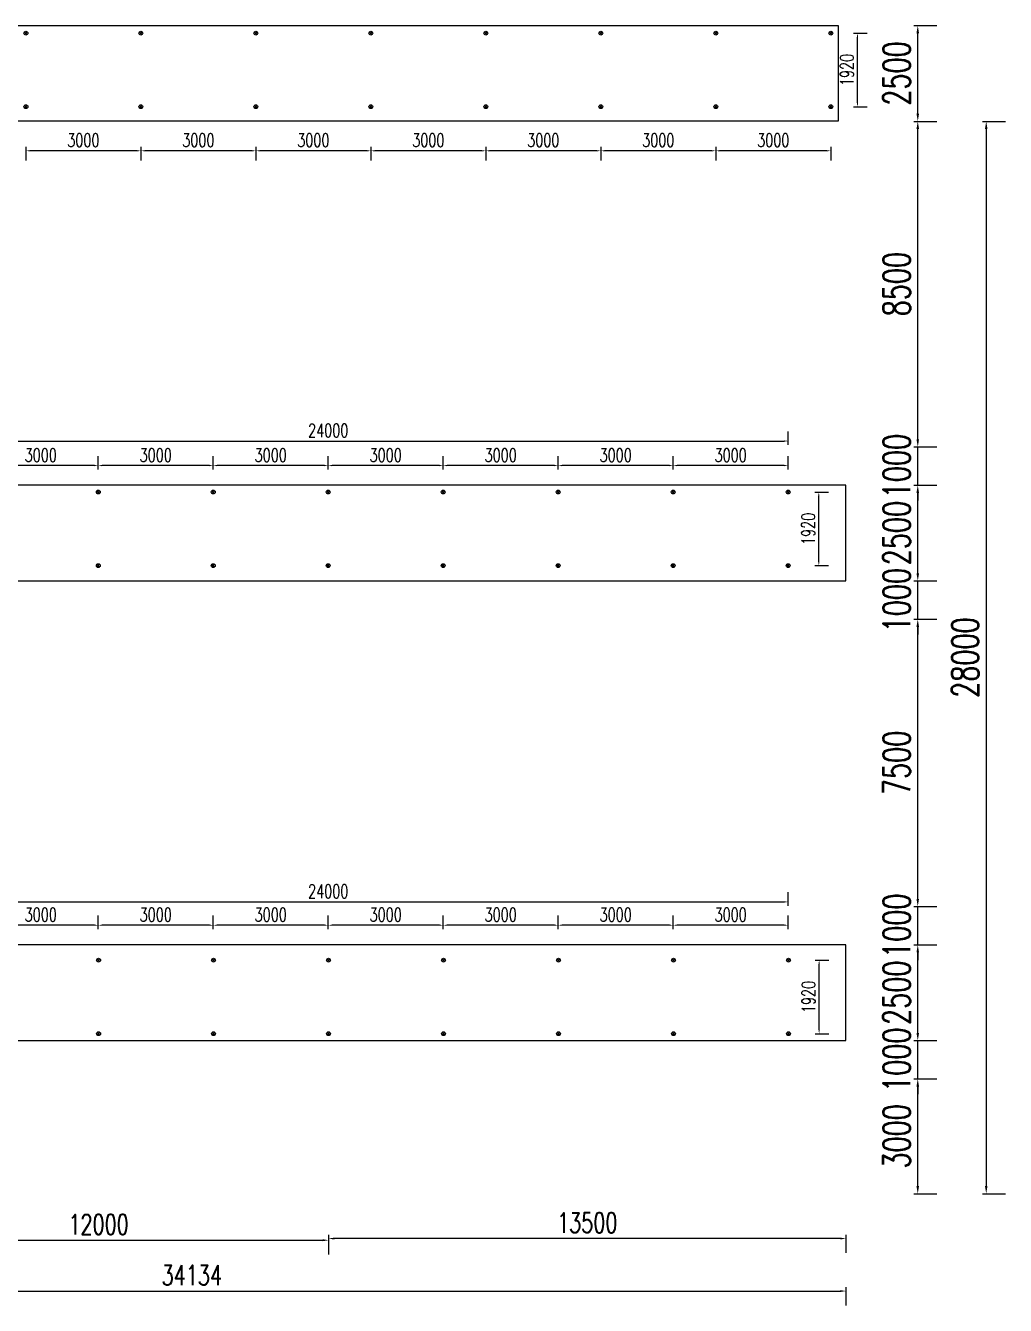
# Model space of a CAD drawing. Extents: x -18540 to 926017, y -610001 to -56924.
# Drawn here: x 609157 to 634720, y -133634 to -100220 of the extents above; entities that cross this region are included whole.
import ezdxf

# ---------------------------------------------------------------- set-up
doc = ezdxf.new("R2010")
doc.units = 0
doc.header["$LTSCALE"] = 10
doc.header["$MEASUREMENT"] = 0
doc.layers.add('L-TEXT文字标注', color=7, linetype='Continuous')
doc.layers.add('W-STEEL_FRAME钢架', color=3, linetype='Continuous')
doc.layers.add('文字标注', color=7, linetype='Continuous', lineweight=18)
doc.styles.add('STANDARD_T3', font='simplex.shx', dxfattribs={"width": 0.7, "bigfont": 'gbcbig.shx'})
doc.dimstyles.new('W&&100', dxfattribs={"dimtxt": 350, "dimasz": 100, "dimexe": 250, "dimexo": 300, "dimgap": 100, "dimtad": 1, "dimdec": 0, "dimzin": 0, "dimdsep": 46, "dimtxsty": 'STANDARD_T3', "dimcen": 0.09, "dimclrd": 1, "dimclre": 1, "dimclrt": 7, "dimazin": 2, "dimtfac": 1, "dimtdec": 0, "dimtix": 1, "dimtmove": 2, "dimatfit": 3, "dimfxl": 100, "dimtolj": 1, "dimtzin": 0, "dimarcsym": 0})
doc.dimstyles.new('W&&150', dxfattribs={"dimtxt": 525, "dimasz": 150, "dimexe": 375, "dimexo": 450, "dimgap": 150, "dimtad": 1, "dimdec": 0, "dimzin": 0, "dimdsep": 46, "dimtxsty": 'STANDARD_T3', "dimcen": 0.09, "dimclrd": 1, "dimclre": 1, "dimclrt": 7, "dimazin": 2, "dimtfac": 1, "dimtdec": 0, "dimtix": 1, "dimtmove": 2, "dimatfit": 3, "dimfxl": 100, "dimtolj": 1, "dimtzin": 0, "dimarcsym": 0})
doc.dimstyles.new('W&&200', dxfattribs={"dimtxt": 700, "dimasz": 200, "dimexe": 500, "dimexo": 600, "dimgap": 200, "dimtad": 1, "dimdec": 0, "dimzin": 0, "dimdsep": 46, "dimtxsty": 'STANDARD_T3', "dimcen": 0.09, "dimclrd": 1, "dimclre": 1, "dimclrt": 7, "dimazin": 2, "dimtfac": 1, "dimtdec": 0, "dimtix": 1, "dimtmove": 2, "dimatfit": 3, "dimfxl": 100, "dimtolj": 1, "dimtzin": 0, "dimarcsym": 0})

# ---------------------------------------------------------------- blocks, each defined once
blk = doc.blocks.new('dimaideng')
for p, q in [((564094, -312860), (564168, -312927)), ((564165, -312857), (564096, -312930))]:
    blk.add_line(p, q)
blk.add_circle((564131, -312893), 50)
blk = doc.blocks.new('*U1761')
for p in [(-564131, 313854), (-564131, 311933)]:
    blk.add_blockref('dimaideng', p)
blk = doc.blocks.new('*U1762')
at = {"color": 0, "linetype": 'ByBlock', "lineweight": -2, "transparency": 16777216}
for p in [(0, 0), (3000, 0), (6000, 0), (9000, 0), (12000, 0), (15000, 0), (18000, 0), (21000, 0), (24000, 0)]:
    blk.add_blockref('*U1761', p, dxfattribs=at)
blk = doc.blocks.new('*U1763')
for p in [(-564131, 313854), (-564131, 311933)]:
    blk.add_blockref('dimaideng', p)
blk = doc.blocks.new('*U1764')
at = {"color": 0, "linetype": 'ByBlock', "lineweight": -2, "transparency": 16777216}
for p in [(0, 0), (3000, 0), (6000, 0), (9000, 0), (12000, 0), (15000, 0), (18000, 0), (21000, 0)]:
    blk.add_blockref('*U1763', p, dxfattribs=at)
blk = doc.blocks.new('*U1767')
for p in [(-564131, 313854), (-564131, 311933)]:
    blk.add_blockref('dimaideng', p)
blk = doc.blocks.new('*U1768')
at = {"color": 0, "linetype": 'ByBlock', "lineweight": -2, "transparency": 16777216}
for p in [(0, 0), (3000, 0), (6000, 0), (9000, 0), (12000, 0), (15000, 0), (18000, 0), (21000, 0), (24000, 0)]:
    blk.add_blockref('*U1767', p, dxfattribs=at)
blk = doc.blocks.new('*D1769')
at = {"layer": 'Defpoints', "color": 0, "transparency": 16777216}
for p in [(630164, -100419), (630861, -100419), (630164, -102339)]:
    blk.add_point(p, dxfattribs=at)
at = {"layer": '文字标注', "color": 1, "lineweight": -2, "transparency": 16777216}
for p, q in [((630761, -100419), (631111, -100419)), ((630861, -102239), (630861, -100519)), ((630761, -102339), (631111, -102339))]:
    blk.add_line(p, q, dxfattribs=at)
at = {"layer": '文字标注', "color": 1, "transparency": 16777216}
for points in [[(630844, -100519), (630877, -100519), (630861, -100419)], [(630844, -102239), (630877, -102239), (630861, -102339)]]:
    blk.add_solid(points, dxfattribs=at)
at = {"layer": '文字标注', "color": 7, "transparency": 16777216, "insert": (630586, -101379), "char_height": 350, "attachment_point": 5, "rotation": 90, "style": 'STANDARD_T3'}
blk.add_mtext('\\A1;1920', dxfattribs=at)
blk = doc.blocks.new('*D1770')
at = {"layer": 'Defpoints', "color": 0, "transparency": 16777216}
for p in [(627164, -102339), (630164, -102339), (627164, -103489)]:
    blk.add_point(p, dxfattribs=at)
at = {"layer": '文字标注', "color": 1, "lineweight": -2, "transparency": 16777216}
for p, q in [((627164, -103389), (627164, -103739)), ((630064, -103489), (627264, -103489)), ((630164, -103389), (630164, -103739))]:
    blk.add_line(p, q, dxfattribs=at)
at = {"layer": '文字标注', "color": 1, "transparency": 16777216}
for points in [[(627264, -103472), (627264, -103505), (627164, -103489)], [(630064, -103472), (630064, -103505), (630164, -103489)]]:
    blk.add_solid(points, dxfattribs=at)
at = {"layer": '文字标注', "color": 7, "transparency": 16777216, "insert": (628664, -103214), "char_height": 350, "attachment_point": 5, "style": 'STANDARD_T3'}
blk.add_mtext('\\A1;3000', dxfattribs=at)
blk = doc.blocks.new('*D1771')
at = {"layer": 'Defpoints', "color": 0, "transparency": 16777216}
for p in [(624164, -102339), (627164, -102339), (624164, -103489)]:
    blk.add_point(p, dxfattribs=at)
at = {"layer": '文字标注', "color": 1, "lineweight": -2, "transparency": 16777216}
for p, q in [((624164, -103389), (624164, -103739)), ((627064, -103489), (624264, -103489)), ((627164, -103389), (627164, -103739))]:
    blk.add_line(p, q, dxfattribs=at)
at = {"layer": '文字标注', "color": 1, "transparency": 16777216}
for points in [[(624264, -103472), (624264, -103505), (624164, -103489)], [(627064, -103472), (627064, -103505), (627164, -103489)]]:
    blk.add_solid(points, dxfattribs=at)
at = {"layer": '文字标注', "color": 7, "transparency": 16777216, "insert": (625664, -103214), "char_height": 350, "attachment_point": 5, "style": 'STANDARD_T3'}
blk.add_mtext('\\A1;3000', dxfattribs=at)
blk = doc.blocks.new('*D1772')
at = {"layer": 'Defpoints', "color": 0, "transparency": 16777216}
for p in [(621164, -102339), (624164, -102339), (621164, -103489)]:
    blk.add_point(p, dxfattribs=at)
at = {"layer": '文字标注', "color": 1, "lineweight": -2, "transparency": 16777216}
for p, q in [((621164, -103389), (621164, -103739)), ((624064, -103489), (621264, -103489)), ((624164, -103389), (624164, -103739))]:
    blk.add_line(p, q, dxfattribs=at)
at = {"layer": '文字标注', "color": 1, "transparency": 16777216}
for points in [[(621264, -103472), (621264, -103505), (621164, -103489)], [(624064, -103472), (624064, -103505), (624164, -103489)]]:
    blk.add_solid(points, dxfattribs=at)
at = {"layer": '文字标注', "color": 7, "transparency": 16777216, "insert": (622664, -103214), "char_height": 350, "attachment_point": 5, "style": 'STANDARD_T3'}
blk.add_mtext('\\A1;3000', dxfattribs=at)
blk = doc.blocks.new('*D1773')
at = {"layer": 'Defpoints', "color": 0, "transparency": 16777216}
for p in [(618164, -102339), (621164, -102339), (618164, -103489)]:
    blk.add_point(p, dxfattribs=at)
at = {"layer": '文字标注', "color": 1, "lineweight": -2, "transparency": 16777216}
for p, q in [((618164, -103389), (618164, -103739)), ((621064, -103489), (618264, -103489)), ((621164, -103389), (621164, -103739))]:
    blk.add_line(p, q, dxfattribs=at)
at = {"layer": '文字标注', "color": 1, "transparency": 16777216}
for points in [[(618264, -103472), (618264, -103505), (618164, -103489)], [(621064, -103472), (621064, -103505), (621164, -103489)]]:
    blk.add_solid(points, dxfattribs=at)
at = {"layer": '文字标注', "color": 7, "transparency": 16777216, "insert": (619664, -103214), "char_height": 350, "attachment_point": 5, "style": 'STANDARD_T3'}
blk.add_mtext('\\A1;3000', dxfattribs=at)
blk = doc.blocks.new('*D1774')
at = {"layer": 'Defpoints', "color": 0, "transparency": 16777216}
for p in [(615164, -102339), (618164, -102339), (615164, -103489)]:
    blk.add_point(p, dxfattribs=at)
at = {"layer": '文字标注', "color": 1, "lineweight": -2, "transparency": 16777216}
for p, q in [((615164, -103389), (615164, -103739)), ((618064, -103489), (615264, -103489)), ((618164, -103389), (618164, -103739))]:
    blk.add_line(p, q, dxfattribs=at)
at = {"layer": '文字标注', "color": 1, "transparency": 16777216}
for points in [[(615264, -103472), (615264, -103505), (615164, -103489)], [(618064, -103472), (618064, -103505), (618164, -103489)]]:
    blk.add_solid(points, dxfattribs=at)
at = {"layer": '文字标注', "color": 7, "transparency": 16777216, "insert": (616664, -103214), "char_height": 350, "attachment_point": 5, "style": 'STANDARD_T3'}
blk.add_mtext('\\A1;3000', dxfattribs=at)
blk = doc.blocks.new('*D1775')
at = {"layer": 'Defpoints', "color": 0, "transparency": 16777216}
for p in [(612164, -102339), (615164, -102339), (612164, -103489)]:
    blk.add_point(p, dxfattribs=at)
at = {"layer": '文字标注', "color": 1, "lineweight": -2, "transparency": 16777216}
for p, q in [((612164, -103389), (612164, -103739)), ((615064, -103489), (612264, -103489)), ((615164, -103389), (615164, -103739))]:
    blk.add_line(p, q, dxfattribs=at)
at = {"layer": '文字标注', "color": 1, "transparency": 16777216}
for points in [[(612264, -103472), (612264, -103505), (612164, -103489)], [(615064, -103472), (615064, -103505), (615164, -103489)]]:
    blk.add_solid(points, dxfattribs=at)
at = {"layer": '文字标注', "color": 7, "transparency": 16777216, "insert": (613664, -103214), "char_height": 350, "attachment_point": 5, "style": 'STANDARD_T3'}
blk.add_mtext('\\A1;3000', dxfattribs=at)
blk = doc.blocks.new('*D1776')
at = {"layer": 'Defpoints', "color": 0, "transparency": 16777216}
for p in [(609164, -102339), (612164, -102339), (609164, -103489)]:
    blk.add_point(p, dxfattribs=at)
at = {"layer": '文字标注', "color": 1, "lineweight": -2, "transparency": 16777216}
for p, q in [((609164, -103389), (609164, -103739)), ((612064, -103489), (609264, -103489)), ((612164, -103389), (612164, -103739))]:
    blk.add_line(p, q, dxfattribs=at)
at = {"layer": '文字标注', "color": 1, "transparency": 16777216}
for points in [[(609264, -103472), (609264, -103505), (609164, -103489)], [(612064, -103472), (612064, -103505), (612164, -103489)]]:
    blk.add_solid(points, dxfattribs=at)
at = {"layer": '文字标注', "color": 7, "transparency": 16777216, "insert": (610664, -103214), "char_height": 350, "attachment_point": 5, "style": 'STANDARD_T3'}
blk.add_mtext('\\A1;3000', dxfattribs=at)
blk = doc.blocks.new('*D1777')
at = {"layer": 'Defpoints', "color": 0, "transparency": 16777216}
for p in [(626052, -111708), (626052, -112400), (629052, -112400)]:
    blk.add_point(p, dxfattribs=at)
at = {"layer": '文字标注', "color": 1, "lineweight": -2, "transparency": 16777216}
for p, q in [((626052, -111808), (626052, -111458)), ((629052, -111808), (629052, -111458)), ((628952, -111708), (626152, -111708))]:
    blk.add_line(p, q, dxfattribs=at)
at = {"layer": '文字标注', "color": 1, "transparency": 16777216}
for points in [[(626152, -111691), (626152, -111724), (626052, -111708)], [(628952, -111691), (628952, -111724), (629052, -111708)]]:
    blk.add_solid(points, dxfattribs=at)
at = {"layer": '文字标注', "color": 7, "transparency": 16777216, "insert": (627552, -111433), "char_height": 350, "attachment_point": 5, "style": 'STANDARD_T3'}
blk.add_mtext('\\A1;3000', dxfattribs=at)
blk = doc.blocks.new('*D1778')
at = {"layer": 'Defpoints', "color": 0, "transparency": 16777216}
for p in [(623052, -111708), (623052, -112400), (626052, -112400)]:
    blk.add_point(p, dxfattribs=at)
at = {"layer": '文字标注', "color": 1, "lineweight": -2, "transparency": 16777216}
for p, q in [((623052, -111808), (623052, -111458)), ((626052, -111808), (626052, -111458)), ((625952, -111708), (623152, -111708))]:
    blk.add_line(p, q, dxfattribs=at)
at = {"layer": '文字标注', "color": 1, "transparency": 16777216}
for points in [[(623152, -111691), (623152, -111724), (623052, -111708)], [(625952, -111691), (625952, -111724), (626052, -111708)]]:
    blk.add_solid(points, dxfattribs=at)
at = {"layer": '文字标注', "color": 7, "transparency": 16777216, "insert": (624552, -111433), "char_height": 350, "attachment_point": 5, "style": 'STANDARD_T3'}
blk.add_mtext('\\A1;3000', dxfattribs=at)
blk = doc.blocks.new('*D1779')
at = {"layer": 'Defpoints', "color": 0, "transparency": 16777216}
for p in [(620052, -111708), (620052, -112400), (623052, -112400)]:
    blk.add_point(p, dxfattribs=at)
at = {"layer": '文字标注', "color": 1, "lineweight": -2, "transparency": 16777216}
for p, q in [((620052, -111808), (620052, -111458)), ((623052, -111808), (623052, -111458)), ((622952, -111708), (620152, -111708))]:
    blk.add_line(p, q, dxfattribs=at)
at = {"layer": '文字标注', "color": 1, "transparency": 16777216}
for points in [[(620152, -111691), (620152, -111724), (620052, -111708)], [(622952, -111691), (622952, -111724), (623052, -111708)]]:
    blk.add_solid(points, dxfattribs=at)
at = {"layer": '文字标注', "color": 7, "transparency": 16777216, "insert": (621552, -111433), "char_height": 350, "attachment_point": 5, "style": 'STANDARD_T3'}
blk.add_mtext('\\A1;3000', dxfattribs=at)
blk = doc.blocks.new('*D1780')
at = {"layer": 'Defpoints', "color": 0, "transparency": 16777216}
for p in [(617052, -111708), (617052, -112400), (620052, -112400)]:
    blk.add_point(p, dxfattribs=at)
at = {"layer": '文字标注', "color": 1, "lineweight": -2, "transparency": 16777216}
for p, q in [((617052, -111808), (617052, -111458)), ((620052, -111808), (620052, -111458)), ((619952, -111708), (617152, -111708))]:
    blk.add_line(p, q, dxfattribs=at)
at = {"layer": '文字标注', "color": 1, "transparency": 16777216}
for points in [[(617152, -111691), (617152, -111724), (617052, -111708)], [(619952, -111691), (619952, -111724), (620052, -111708)]]:
    blk.add_solid(points, dxfattribs=at)
at = {"layer": '文字标注', "color": 7, "transparency": 16777216, "insert": (618552, -111433), "char_height": 350, "attachment_point": 5, "style": 'STANDARD_T3'}
blk.add_mtext('\\A1;3000', dxfattribs=at)
blk = doc.blocks.new('*D1781')
at = {"layer": 'Defpoints', "color": 0, "transparency": 16777216}
for p in [(614052, -111708), (614052, -112400), (617052, -112400)]:
    blk.add_point(p, dxfattribs=at)
at = {"layer": '文字标注', "color": 1, "lineweight": -2, "transparency": 16777216}
for p, q in [((614052, -111808), (614052, -111458)), ((617052, -111808), (617052, -111458)), ((616952, -111708), (614152, -111708))]:
    blk.add_line(p, q, dxfattribs=at)
at = {"layer": '文字标注', "color": 1, "transparency": 16777216}
for points in [[(614152, -111691), (614152, -111724), (614052, -111708)], [(616952, -111691), (616952, -111724), (617052, -111708)]]:
    blk.add_solid(points, dxfattribs=at)
at = {"layer": '文字标注', "color": 7, "transparency": 16777216, "insert": (615552, -111433), "char_height": 350, "attachment_point": 5, "style": 'STANDARD_T3'}
blk.add_mtext('\\A1;3000', dxfattribs=at)
blk = doc.blocks.new('*D1782')
at = {"layer": 'Defpoints', "color": 0, "transparency": 16777216}
for p in [(611052, -111708), (611052, -112400), (614052, -112400)]:
    blk.add_point(p, dxfattribs=at)
at = {"layer": '文字标注', "color": 1, "lineweight": -2, "transparency": 16777216}
for p, q in [((611052, -111808), (611052, -111458)), ((614052, -111808), (614052, -111458)), ((613952, -111708), (611152, -111708))]:
    blk.add_line(p, q, dxfattribs=at)
at = {"layer": '文字标注', "color": 1, "transparency": 16777216}
for points in [[(611152, -111691), (611152, -111724), (611052, -111708)], [(613952, -111691), (613952, -111724), (614052, -111708)]]:
    blk.add_solid(points, dxfattribs=at)
at = {"layer": '文字标注', "color": 7, "transparency": 16777216, "insert": (612552, -111433), "char_height": 350, "attachment_point": 5, "style": 'STANDARD_T3'}
blk.add_mtext('\\A1;3000', dxfattribs=at)
blk = doc.blocks.new('*D1783')
at = {"layer": 'Defpoints', "color": 0, "transparency": 16777216}
for p in [(608052, -111708), (608052, -112400), (611052, -112400)]:
    blk.add_point(p, dxfattribs=at)
at = {"layer": '文字标注', "color": 1, "lineweight": -2, "transparency": 16777216}
for p, q in [((608052, -111808), (608052, -111458)), ((611052, -111808), (611052, -111458)), ((610952, -111708), (608152, -111708))]:
    blk.add_line(p, q, dxfattribs=at)
at = {"layer": '文字标注', "color": 1, "transparency": 16777216}
for points in [[(608152, -111691), (608152, -111724), (608052, -111708)], [(610952, -111691), (610952, -111724), (611052, -111708)]]:
    blk.add_solid(points, dxfattribs=at)
at = {"layer": '文字标注', "color": 7, "transparency": 16777216, "insert": (609552, -111433), "char_height": 350, "attachment_point": 5, "style": 'STANDARD_T3'}
blk.add_mtext('\\A1;3000', dxfattribs=at)
blk = doc.blocks.new('*D1785')
at = {"layer": 'Defpoints', "color": 0, "transparency": 16777216}
for p in [(629052, -111066), (605052, -112400), (629052, -112400)]:
    blk.add_point(p, dxfattribs=at)
at = {"layer": '文字标注', "color": 1, "lineweight": -2, "transparency": 16777216}
for p, q in [((605052, -111166), (605052, -110816)), ((629052, -111166), (629052, -110816)), ((605152, -111066), (628952, -111066))]:
    blk.add_line(p, q, dxfattribs=at)
at = {"layer": '文字标注', "color": 1, "transparency": 16777216}
for points in [[(605152, -111050), (605152, -111083), (605052, -111066)], [(628952, -111050), (628952, -111083), (629052, -111066)]]:
    blk.add_solid(points, dxfattribs=at)
at = {"layer": '文字标注', "color": 7, "transparency": 16777216, "insert": (617052, -110791), "char_height": 350, "attachment_point": 5, "style": 'STANDARD_T3'}
blk.add_mtext('\\A1;24000', dxfattribs=at)
blk = doc.blocks.new('*D1786')
at = {"layer": 'Defpoints', "color": 0, "transparency": 16777216}
for p in [(629052, -112400), (629852, -112400), (629052, -114320)]:
    blk.add_point(p, dxfattribs=at)
at = {"layer": '文字标注', "color": 1, "lineweight": -2, "transparency": 16777216}
for p, q in [((629752, -112400), (630102, -112400)), ((629852, -114220), (629852, -112500)), ((629752, -114320), (630102, -114320))]:
    blk.add_line(p, q, dxfattribs=at)
at = {"layer": '文字标注', "color": 1, "transparency": 16777216}
for points in [[(629835, -112500), (629869, -112500), (629852, -112400)], [(629835, -114220), (629869, -114220), (629852, -114320)]]:
    blk.add_solid(points, dxfattribs=at)
at = {"layer": '文字标注', "color": 7, "transparency": 16777216, "insert": (629577, -113360), "char_height": 350, "attachment_point": 5, "rotation": 90, "style": 'STANDARD_T3'}
blk.add_mtext('\\A1;1920', dxfattribs=at)
blk = doc.blocks.new('*D1787')
at = {"layer": 'Defpoints', "color": 0, "transparency": 16777216}
for p in [(626052, -123708), (626052, -124400), (629052, -124400)]:
    blk.add_point(p, dxfattribs=at)
at = {"layer": '文字标注', "color": 1, "lineweight": -2, "transparency": 16777216}
for p, q in [((626052, -123808), (626052, -123458)), ((629052, -123808), (629052, -123458)), ((628952, -123708), (626152, -123708))]:
    blk.add_line(p, q, dxfattribs=at)
at = {"layer": '文字标注', "color": 1, "transparency": 16777216}
for points in [[(626152, -123691), (626152, -123724), (626052, -123708)], [(628952, -123691), (628952, -123724), (629052, -123708)]]:
    blk.add_solid(points, dxfattribs=at)
at = {"layer": '文字标注', "color": 7, "transparency": 16777216, "insert": (627552, -123433), "char_height": 350, "attachment_point": 5, "style": 'STANDARD_T3'}
blk.add_mtext('\\A1;3000', dxfattribs=at)
blk = doc.blocks.new('*D1788')
at = {"layer": 'Defpoints', "color": 0, "transparency": 16777216}
for p in [(623052, -123708), (623052, -124400), (626052, -124400)]:
    blk.add_point(p, dxfattribs=at)
at = {"layer": '文字标注', "color": 1, "lineweight": -2, "transparency": 16777216}
for p, q in [((623052, -123808), (623052, -123458)), ((626052, -123808), (626052, -123458)), ((625952, -123708), (623152, -123708))]:
    blk.add_line(p, q, dxfattribs=at)
at = {"layer": '文字标注', "color": 1, "transparency": 16777216}
for points in [[(623152, -123691), (623152, -123724), (623052, -123708)], [(625952, -123691), (625952, -123724), (626052, -123708)]]:
    blk.add_solid(points, dxfattribs=at)
at = {"layer": '文字标注', "color": 7, "transparency": 16777216, "insert": (624552, -123433), "char_height": 350, "attachment_point": 5, "style": 'STANDARD_T3'}
blk.add_mtext('\\A1;3000', dxfattribs=at)
blk = doc.blocks.new('*D1789')
at = {"layer": 'Defpoints', "color": 0, "transparency": 16777216}
for p in [(620052, -123708), (620052, -124400), (623052, -124400)]:
    blk.add_point(p, dxfattribs=at)
at = {"layer": '文字标注', "color": 1, "lineweight": -2, "transparency": 16777216}
for p, q in [((620052, -123808), (620052, -123458)), ((623052, -123808), (623052, -123458)), ((622952, -123708), (620152, -123708))]:
    blk.add_line(p, q, dxfattribs=at)
at = {"layer": '文字标注', "color": 1, "transparency": 16777216}
for points in [[(620152, -123691), (620152, -123724), (620052, -123708)], [(622952, -123691), (622952, -123724), (623052, -123708)]]:
    blk.add_solid(points, dxfattribs=at)
at = {"layer": '文字标注', "color": 7, "transparency": 16777216, "insert": (621552, -123433), "char_height": 350, "attachment_point": 5, "style": 'STANDARD_T3'}
blk.add_mtext('\\A1;3000', dxfattribs=at)
blk = doc.blocks.new('*D1790')
at = {"layer": 'Defpoints', "color": 0, "transparency": 16777216}
for p in [(617052, -123708), (617052, -124400), (620052, -124400)]:
    blk.add_point(p, dxfattribs=at)
at = {"layer": '文字标注', "color": 1, "lineweight": -2, "transparency": 16777216}
for p, q in [((617052, -123808), (617052, -123458)), ((620052, -123808), (620052, -123458)), ((619952, -123708), (617152, -123708))]:
    blk.add_line(p, q, dxfattribs=at)
at = {"layer": '文字标注', "color": 1, "transparency": 16777216}
for points in [[(617152, -123691), (617152, -123724), (617052, -123708)], [(619952, -123691), (619952, -123724), (620052, -123708)]]:
    blk.add_solid(points, dxfattribs=at)
at = {"layer": '文字标注', "color": 7, "transparency": 16777216, "insert": (618552, -123433), "char_height": 350, "attachment_point": 5, "style": 'STANDARD_T3'}
blk.add_mtext('\\A1;3000', dxfattribs=at)
blk = doc.blocks.new('*D1791')
at = {"layer": 'Defpoints', "color": 0, "transparency": 16777216}
for p in [(614052, -123708), (614052, -124400), (617052, -124400)]:
    blk.add_point(p, dxfattribs=at)
at = {"layer": '文字标注', "color": 1, "lineweight": -2, "transparency": 16777216}
for p, q in [((614052, -123808), (614052, -123458)), ((617052, -123808), (617052, -123458)), ((616952, -123708), (614152, -123708))]:
    blk.add_line(p, q, dxfattribs=at)
at = {"layer": '文字标注', "color": 1, "transparency": 16777216}
for points in [[(614152, -123691), (614152, -123724), (614052, -123708)], [(616952, -123691), (616952, -123724), (617052, -123708)]]:
    blk.add_solid(points, dxfattribs=at)
at = {"layer": '文字标注', "color": 7, "transparency": 16777216, "insert": (615552, -123433), "char_height": 350, "attachment_point": 5, "style": 'STANDARD_T3'}
blk.add_mtext('\\A1;3000', dxfattribs=at)
blk = doc.blocks.new('*D1792')
at = {"layer": 'Defpoints', "color": 0, "transparency": 16777216}
for p in [(611052, -123708), (611052, -124400), (614052, -124400)]:
    blk.add_point(p, dxfattribs=at)
at = {"layer": '文字标注', "color": 1, "lineweight": -2, "transparency": 16777216}
for p, q in [((611052, -123808), (611052, -123458)), ((614052, -123808), (614052, -123458)), ((613952, -123708), (611152, -123708))]:
    blk.add_line(p, q, dxfattribs=at)
at = {"layer": '文字标注', "color": 1, "transparency": 16777216}
for points in [[(611152, -123691), (611152, -123724), (611052, -123708)], [(613952, -123691), (613952, -123724), (614052, -123708)]]:
    blk.add_solid(points, dxfattribs=at)
at = {"layer": '文字标注', "color": 7, "transparency": 16777216, "insert": (612552, -123433), "char_height": 350, "attachment_point": 5, "style": 'STANDARD_T3'}
blk.add_mtext('\\A1;3000', dxfattribs=at)
blk = doc.blocks.new('*D1793')
at = {"layer": 'Defpoints', "color": 0, "transparency": 16777216}
for p in [(608052, -123708), (608052, -124400), (611052, -124400)]:
    blk.add_point(p, dxfattribs=at)
at = {"layer": '文字标注', "color": 1, "lineweight": -2, "transparency": 16777216}
for p, q in [((608052, -123808), (608052, -123458)), ((611052, -123808), (611052, -123458)), ((610952, -123708), (608152, -123708))]:
    blk.add_line(p, q, dxfattribs=at)
at = {"layer": '文字标注', "color": 1, "transparency": 16777216}
for points in [[(608152, -123691), (608152, -123724), (608052, -123708)], [(610952, -123691), (610952, -123724), (611052, -123708)]]:
    blk.add_solid(points, dxfattribs=at)
at = {"layer": '文字标注', "color": 7, "transparency": 16777216, "insert": (609552, -123433), "char_height": 350, "attachment_point": 5, "style": 'STANDARD_T3'}
blk.add_mtext('\\A1;3000', dxfattribs=at)
blk = doc.blocks.new('*D1795')
at = {"layer": 'Defpoints', "color": 0, "transparency": 16777216}
for p in [(629052, -123099), (605052, -124400), (629052, -124400)]:
    blk.add_point(p, dxfattribs=at)
at = {"layer": '文字标注', "color": 1, "lineweight": -2, "transparency": 16777216}
for p, q in [((605052, -123199), (605052, -122849)), ((629052, -123199), (629052, -122849)), ((605152, -123099), (628952, -123099))]:
    blk.add_line(p, q, dxfattribs=at)
at = {"layer": '文字标注', "color": 1, "transparency": 16777216}
for points in [[(605152, -123082), (605152, -123116), (605052, -123099)], [(628952, -123082), (628952, -123116), (629052, -123099)]]:
    blk.add_solid(points, dxfattribs=at)
at = {"layer": '文字标注', "color": 7, "transparency": 16777216, "insert": (617052, -122824), "char_height": 350, "attachment_point": 5, "style": 'STANDARD_T3'}
blk.add_mtext('\\A1;24000', dxfattribs=at)
blk = doc.blocks.new('*D1796')
at = {"layer": 'Defpoints', "color": 0, "transparency": 16777216}
for p in [(629060, -124621), (629860, -124621), (629060, -126541)]:
    blk.add_point(p, dxfattribs=at)
at = {"layer": '文字标注', "color": 1, "lineweight": -2, "transparency": 16777216}
for p, q in [((629760, -124621), (630110, -124621)), ((629860, -126441), (629860, -124721)), ((629760, -126541), (630110, -126541))]:
    blk.add_line(p, q, dxfattribs=at)
at = {"layer": '文字标注', "color": 1, "transparency": 16777216}
for points in [[(629844, -124721), (629877, -124721), (629860, -124621)], [(629844, -126441), (629877, -126441), (629860, -126541)]]:
    blk.add_solid(points, dxfattribs=at)
at = {"layer": '文字标注', "color": 7, "transparency": 16777216, "insert": (629585, -125581), "char_height": 350, "attachment_point": 5, "rotation": 90, "style": 'STANDARD_T3'}
blk.add_mtext('\\A1;1920', dxfattribs=at)
blk = doc.blocks.new('*D1915')
at = {"layer": 'Defpoints', "color": 0, "transparency": 16777216}
for p in [(630359, -100220), (632434, -100220), (630359, -102720)]:
    blk.add_point(p, dxfattribs=at)
at = {"layer": 'L-TEXT文字标注', "color": 1, "lineweight": -2, "transparency": 16777216}
for p, q in [((632334, -100220), (632934, -100220)), ((632434, -102520), (632434, -100420)), ((632334, -102720), (632934, -102720))]:
    blk.add_line(p, q, dxfattribs=at)
at = {"layer": 'L-TEXT文字标注', "color": 1, "transparency": 16777216}
for points in [[(632400, -100420), (632467, -100420), (632434, -100220)], [(632400, -102520), (632467, -102520), (632434, -102720)]]:
    blk.add_solid(points, dxfattribs=at)
at = {"layer": 'L-TEXT文字标注', "color": 7, "transparency": 16777216, "insert": (631884, -101470), "char_height": 700, "attachment_point": 5, "rotation": 90, "style": 'STANDARD_T3'}
blk.add_mtext('\\A1;2500', dxfattribs=at)
blk = doc.blocks.new('*D1916')
at = {"layer": 'Defpoints', "color": 0, "transparency": 16777216}
for p in [(603563, -127720), (632434, -127720), (603563, -130720)]:
    blk.add_point(p, dxfattribs=at)
at = {"layer": 'L-TEXT文字标注', "color": 1, "lineweight": -2, "transparency": 16777216}
for p, q in [((632334, -127720), (632934, -127720)), ((632434, -130520), (632434, -127920)), ((632334, -130720), (632934, -130720))]:
    blk.add_line(p, q, dxfattribs=at)
at = {"layer": 'L-TEXT文字标注', "color": 1, "transparency": 16777216}
for points in [[(632400, -127920), (632467, -127920), (632434, -127720)], [(632400, -130520), (632467, -130520), (632434, -130720)]]:
    blk.add_solid(points, dxfattribs=at)
at = {"layer": 'L-TEXT文字标注', "color": 7, "transparency": 16777216, "insert": (631884, -129220), "char_height": 700, "attachment_point": 5, "rotation": 90, "style": 'STANDARD_T3'}
blk.add_mtext('\\A1;3000', dxfattribs=at)
blk = doc.blocks.new('*D1917')
at = {"layer": 'Defpoints', "color": 0, "transparency": 16777216}
for p in [(630560, -126720), (632434, -126720), (603563, -127720)]:
    blk.add_point(p, dxfattribs=at)
at = {"layer": 'L-TEXT文字标注', "color": 1, "lineweight": -2, "transparency": 16777216}
for p, q in [((632434, -126520), (632434, -126320)), ((632334, -126720), (632934, -126720)), ((632434, -127720), (632434, -126720)), ((632334, -127720), (632934, -127720)), ((632434, -127920), (632434, -128120))]:
    blk.add_line(p, q, dxfattribs=at)
at = {"layer": 'L-TEXT文字标注', "color": 1, "transparency": 16777216}
for points in [[(632400, -126520), (632467, -126520), (632434, -126720)], [(632400, -127920), (632467, -127920), (632434, -127720)]]:
    blk.add_solid(points, dxfattribs=at)
at = {"layer": 'L-TEXT文字标注', "color": 7, "transparency": 16777216, "insert": (631884, -127220), "char_height": 700, "attachment_point": 5, "rotation": 90, "style": 'STANDARD_T3'}
blk.add_mtext('\\A1;1000', dxfattribs=at)
blk = doc.blocks.new('*D1918')
at = {"layer": 'Defpoints', "color": 0, "transparency": 16777216}
for p in [(630560, -124220), (632434, -124220), (630560, -126720)]:
    blk.add_point(p, dxfattribs=at)
at = {"layer": 'L-TEXT文字标注', "color": 1, "lineweight": -2, "transparency": 16777216}
for p, q in [((632334, -124220), (632934, -124220)), ((632434, -126520), (632434, -124420)), ((632334, -126720), (632934, -126720))]:
    blk.add_line(p, q, dxfattribs=at)
at = {"layer": 'L-TEXT文字标注', "color": 1, "transparency": 16777216}
for points in [[(632400, -124420), (632467, -124420), (632434, -124220)], [(632400, -126520), (632467, -126520), (632434, -126720)]]:
    blk.add_solid(points, dxfattribs=at)
at = {"layer": 'L-TEXT文字标注', "color": 7, "transparency": 16777216, "insert": (631884, -125470), "char_height": 700, "attachment_point": 5, "rotation": 90, "style": 'STANDARD_T3'}
blk.add_mtext('\\A1;2500', dxfattribs=at)
blk = doc.blocks.new('*D1919')
at = {"layer": 'Defpoints', "color": 0, "transparency": 16777216}
for p in [(603563, -123220), (632434, -123220), (630560, -124220)]:
    blk.add_point(p, dxfattribs=at)
at = {"layer": 'L-TEXT文字标注', "color": 1, "lineweight": -2, "transparency": 16777216}
for p, q in [((632434, -123020), (632434, -122820)), ((632334, -123220), (632934, -123220)), ((632434, -124220), (632434, -123220)), ((632334, -124220), (632934, -124220)), ((632434, -124420), (632434, -124620))]:
    blk.add_line(p, q, dxfattribs=at)
at = {"layer": 'L-TEXT文字标注', "color": 1, "transparency": 16777216}
for points in [[(632400, -123020), (632467, -123020), (632434, -123220)], [(632400, -124420), (632467, -124420), (632434, -124220)]]:
    blk.add_solid(points, dxfattribs=at)
at = {"layer": 'L-TEXT文字标注', "color": 7, "transparency": 16777216, "insert": (631884, -123720), "char_height": 700, "attachment_point": 5, "rotation": 90, "style": 'STANDARD_T3'}
blk.add_mtext('\\A1;1000', dxfattribs=at)
blk = doc.blocks.new('*D1920')
at = {"layer": 'Defpoints', "color": 0, "transparency": 16777216}
for p in [(603563, -115720), (632434, -115720), (603563, -123220)]:
    blk.add_point(p, dxfattribs=at)
at = {"layer": 'L-TEXT文字标注', "color": 1, "lineweight": -2, "transparency": 16777216}
for p, q in [((632334, -115720), (632934, -115720)), ((632434, -123020), (632434, -115920)), ((632334, -123220), (632934, -123220))]:
    blk.add_line(p, q, dxfattribs=at)
at = {"layer": 'L-TEXT文字标注', "color": 1, "transparency": 16777216}
for points in [[(632400, -115920), (632467, -115920), (632434, -115720)], [(632400, -123020), (632467, -123020), (632434, -123220)]]:
    blk.add_solid(points, dxfattribs=at)
at = {"layer": 'L-TEXT文字标注', "color": 7, "transparency": 16777216, "insert": (631884, -119470), "char_height": 700, "attachment_point": 5, "rotation": 90, "style": 'STANDARD_T3'}
blk.add_mtext('\\A1;7500', dxfattribs=at)
blk = doc.blocks.new('*D1921')
at = {"layer": 'Defpoints', "color": 0, "transparency": 16777216}
for p in [(605062, -114720), (632434, -114720), (603563, -115720)]:
    blk.add_point(p, dxfattribs=at)
at = {"layer": 'L-TEXT文字标注', "color": 1, "lineweight": -2, "transparency": 16777216}
for p, q in [((632434, -114520), (632434, -114320)), ((632334, -114720), (632934, -114720)), ((632434, -115720), (632434, -114720)), ((632334, -115720), (632934, -115720)), ((632434, -115920), (632434, -116120))]:
    blk.add_line(p, q, dxfattribs=at)
at = {"layer": 'L-TEXT文字标注', "color": 1, "transparency": 16777216}
for points in [[(632400, -114520), (632467, -114520), (632434, -114720)], [(632400, -115920), (632467, -115920), (632434, -115720)]]:
    blk.add_solid(points, dxfattribs=at)
at = {"layer": 'L-TEXT文字标注', "color": 7, "transparency": 16777216, "insert": (631884, -115220), "char_height": 700, "attachment_point": 5, "rotation": 90, "style": 'STANDARD_T3'}
blk.add_mtext('\\A1;1000', dxfattribs=at)
blk = doc.blocks.new('*D1922')
at = {"layer": 'Defpoints', "color": 0, "transparency": 16777216}
for p in [(630560, -112220), (632434, -112220), (605062, -114720)]:
    blk.add_point(p, dxfattribs=at)
at = {"layer": 'L-TEXT文字标注', "color": 1, "lineweight": -2, "transparency": 16777216}
for p, q in [((632334, -112220), (632934, -112220)), ((632434, -114520), (632434, -112420)), ((632334, -114720), (632934, -114720))]:
    blk.add_line(p, q, dxfattribs=at)
at = {"layer": 'L-TEXT文字标注', "color": 1, "transparency": 16777216}
for points in [[(632400, -112420), (632467, -112420), (632434, -112220)], [(632400, -114520), (632467, -114520), (632434, -114720)]]:
    blk.add_solid(points, dxfattribs=at)
at = {"layer": 'L-TEXT文字标注', "color": 7, "transparency": 16777216, "insert": (631884, -113470), "char_height": 700, "attachment_point": 5, "rotation": 90, "style": 'STANDARD_T3'}
blk.add_mtext('\\A1;2500', dxfattribs=at)
blk = doc.blocks.new('*D1923')
at = {"layer": 'Defpoints', "color": 0, "transparency": 16777216}
for p in [(603563, -111220), (632434, -111220), (630560, -112220)]:
    blk.add_point(p, dxfattribs=at)
at = {"layer": 'L-TEXT文字标注', "color": 1, "lineweight": -2, "transparency": 16777216}
for p, q in [((632434, -111020), (632434, -110820)), ((632334, -111220), (632934, -111220)), ((632434, -112220), (632434, -111220)), ((632334, -112220), (632934, -112220)), ((632434, -112420), (632434, -112620))]:
    blk.add_line(p, q, dxfattribs=at)
at = {"layer": 'L-TEXT文字标注', "color": 1, "transparency": 16777216}
for points in [[(632400, -111020), (632467, -111020), (632434, -111220)], [(632400, -112420), (632467, -112420), (632434, -112220)]]:
    blk.add_solid(points, dxfattribs=at)
at = {"layer": 'L-TEXT文字标注', "color": 7, "transparency": 16777216, "insert": (631884, -111720), "char_height": 700, "attachment_point": 5, "rotation": 90, "style": 'STANDARD_T3'}
blk.add_mtext('\\A1;1000', dxfattribs=at)
blk = doc.blocks.new('*D1914')
at = {"layer": 'Defpoints', "color": 0, "transparency": 16777216}
for p in [(603563, -102720), (632434, -102720), (603563, -111220)]:
    blk.add_point(p, dxfattribs=at)
at = {"layer": 'L-TEXT文字标注', "color": 1, "lineweight": -2, "transparency": 16777216}
for p, q in [((632334, -102720), (632934, -102720)), ((632434, -111020), (632434, -102920)), ((632334, -111220), (632934, -111220))]:
    blk.add_line(p, q, dxfattribs=at)
at = {"layer": 'L-TEXT文字标注', "color": 1, "transparency": 16777216}
for points in [[(632400, -102920), (632467, -102920), (632434, -102720)], [(632400, -111020), (632467, -111020), (632434, -111220)]]:
    blk.add_solid(points, dxfattribs=at)
at = {"layer": 'L-TEXT文字标注', "color": 7, "transparency": 16777216, "insert": (631884, -106970), "char_height": 700, "attachment_point": 5, "rotation": 90, "style": 'STANDARD_T3'}
blk.add_mtext('\\A1;8500', dxfattribs=at)
blk = doc.blocks.new('*D1906')
at = {"layer": 'Defpoints', "color": 0, "transparency": 16777216}
for p in [(632934, -102720), (632934, -130720), (634220, -130720)]:
    blk.add_point(p, dxfattribs=at)
at = {"layer": 'L-TEXT文字标注', "color": 1, "lineweight": -2, "transparency": 16777216}
for p, q in [((634120, -102720), (634720, -102720)), ((634220, -102920), (634220, -130520)), ((634120, -130720), (634720, -130720))]:
    blk.add_line(p, q, dxfattribs=at)
at = {"layer": 'L-TEXT文字标注', "color": 1, "transparency": 16777216}
for points in [[(634187, -102920), (634253, -102920), (634220, -102720)], [(634187, -130520), (634253, -130520), (634220, -130720)]]:
    blk.add_solid(points, dxfattribs=at)
at = {"layer": 'L-TEXT文字标注', "color": 7, "transparency": 16777216, "insert": (633670, -116720), "char_height": 700, "attachment_point": 5, "rotation": 90, "style": 'STANDARD_T3'}
blk.add_mtext('\\A1;28000', dxfattribs=at)
blk = doc.blocks.new('*D1907')
at = {"layer": 'Defpoints', "color": 0, "transparency": 16777216}
for p in [(617060, -126720), (630560, -126720), (617060, -131889)]:
    blk.add_point(p, dxfattribs=at)
at = {"layer": 'L-TEXT文字标注', "color": 1, "lineweight": -2, "transparency": 16777216}
for p, q in [((617060, -131789), (617060, -132264)), ((630410, -131889), (617210, -131889)), ((630560, -131789), (630560, -132264))]:
    blk.add_line(p, q, dxfattribs=at)
at = {"layer": 'L-TEXT文字标注', "color": 1, "transparency": 16777216}
for points in [[(617210, -131864), (617210, -131914), (617060, -131889)], [(630410, -131864), (630410, -131914), (630560, -131889)]]:
    blk.add_solid(points, dxfattribs=at)
at = {"layer": 'L-TEXT文字标注', "color": 7, "transparency": 16777216, "insert": (623810, -131476), "char_height": 525, "attachment_point": 5, "style": 'STANDARD_T3'}
blk.add_mtext('\\A1;13500', dxfattribs=at)
blk = doc.blocks.new('*D1912')
at = {"layer": 'Defpoints', "color": 0, "transparency": 16777216}
for p in [(605060, -131950), (617060, -131889), (617060, -131932)]:
    blk.add_point(p, dxfattribs=at)
at = {"layer": 'L-TEXT文字标注', "color": 1, "lineweight": -2, "transparency": 16777216}
for p, q in [((605060, -131932), (605060, -131557)), ((605210, -131932), (616910, -131932)), ((617060, -131932), (617060, -132307))]:
    blk.add_line(p, q, dxfattribs=at)
at = {"layer": 'L-TEXT文字标注', "color": 1, "transparency": 16777216}
for points in [[(605210, -131907), (605210, -131957), (605060, -131932)], [(616910, -131907), (616910, -131957), (617060, -131932)]]:
    blk.add_solid(points, dxfattribs=at)
at = {"layer": 'L-TEXT文字标注', "color": 7, "transparency": 16777216, "insert": (611060, -131519), "char_height": 525, "attachment_point": 5, "style": 'STANDARD_T3'}
blk.add_mtext('\\A1;12000', dxfattribs=at)
blk = doc.blocks.new('*D1913')
at = {"layer": 'Defpoints', "color": 0, "transparency": 16777216}
for p in [(630560, -132264), (596426, -133259), (630560, -133259)]:
    blk.add_point(p, dxfattribs=at)
at = {"layer": 'L-TEXT文字标注', "color": 1, "lineweight": -2, "transparency": 16777216}
for p, q in [((596426, -133259), (596426, -132884)), ((596576, -133259), (630410, -133259)), ((630560, -133159), (630560, -133634))]:
    blk.add_line(p, q, dxfattribs=at)
at = {"layer": 'L-TEXT文字标注', "color": 1, "transparency": 16777216}
for points in [[(596576, -133234), (596576, -133284), (596426, -133259)], [(630410, -133234), (630410, -133284), (630560, -133259)]]:
    blk.add_solid(points, dxfattribs=at)
at = {"layer": 'L-TEXT文字标注', "color": 7, "transparency": 16777216, "insert": (613493, -132846), "char_height": 525, "attachment_point": 5, "style": 'STANDARD_T3'}
blk.add_mtext('\\A1;34134', dxfattribs=at)

msp = doc.modelspace()

# ---------------------------------------------------------------- linework, layer by layer
at = {"color": 3}
msp.add_lwpolyline([(608360.9, -102719.8), (608360.9, -100220.3), (630359.2, -100220.3), (630359.2, -102719.8)], close=True, dxfattribs=at)
at = {"layer": 'W-STEEL_FRAME钢架'}
msp.add_lwpolyline([(596428.5, -130719.5), (603562.5, -130719.5), (603562.5, -127719.5), (605062.4, -126719.5), (630560.3, -126719.5), (630560.3, -124219.5), (605062.4, -124219.5), (603562.5, -123219.5), (603562.5, -115719.5), (605062.4, -114719.5), (630560.5, -114719.5), (630560.5, -112219.5), (605062.4, -112219.5), (603562.5, -111219.5), (603562.5, -102719.8), (589042.5, -102719.7, -0.1190009), (586792.2, -106820.2, -0.1459322)], format="xyb", close=True, dxfattribs=at)

# ---------------------------------------------------------------- block references
for name, p in [('*U1764', (609164.2, -101378.9)), ('*U1768', (605051.9, -113359.7)), ('*U1762', (605060.3, -125580.8))]:
    msp.add_blockref(name, p)

# ---------------------------------------------------------------- dimensions: what is measured, and where the dimension line sits
at = {"layer": 'L-TEXT文字标注', "color": 3}
for base, p1, p2, picture, middle in [((632433.5903, -100220.2745), (630359.2428, -102719.7774), (630359.2428, -100220.2745), '*D1915', (631883.5903, -101470.026)), ((632433.6, -102719.8), (603562.5, -111219.5), (603562.5, -102719.8), '*D1914', (631883.6, -106969.6)), ((634219.9, -130719.5), (632933.6, -102719.8), (632933.6, -130719.5), '*D1906', (633669.9, -116719.6)), ((632433.6, -111219.5), (630560.5, -112219.5), (603562.5, -111219.5), '*D1923', (631883.6, -111719.5)), ((632433.6, -112219.5), (605062.4, -114719.5), (630560.5, -112219.5), '*D1922', (631883.6, -113469.5)), ((632433.6, -114719.5), (603562.5, -115719.5), (605062.4, -114719.5), '*D1921', (631883.6, -115219.5)), ((632433.6, -115719.5), (603562.5, -123219.5), (603562.5, -115719.5), '*D1920', (631883.6, -119469.5)), ((632433.6, -123219.5), (630560.3, -124219.5), (603562.5, -123219.5), '*D1919', (631883.6, -123719.5)), ((632433.6, -124219.5), (630560.3, -126719.5), (630560.3, -124219.5), '*D1918', (631883.6, -125469.5)), ((632433.6, -126719.5), (603562.5, -127719.5), (630560.3, -126719.5), '*D1917', (631883.6, -127219.5)), ((632433.6, -127719.5), (603562.5, -130719.5), (603562.5, -127719.5), '*D1916', (631883.6, -129219.5))]:
    dim = msp.add_linear_dim(base=base, p1=p1, p2=p2, angle=90, dimstyle='W&&200', override={"dimfxlon": 1}, dxfattribs=at)
    dim.commit()
    dim.dimension.update_dxf_attribs({"geometry": picture, "text_midpoint": middle})
for base, p1, p2, picture, middle in [((617060.3, -131888.8), (630560.3, -126719.5), (617060.3, -126719.5), '*D1907', (623810.3, -131476.3)), ((617060.3, -131931.5), (605060.3, -131949.7), (617060.3, -131888.8), '*D1912', (611060.3, -131519)), ((630560.3, -133258.8), (596426.4, -133258.8), (630560.3, -132263.8), '*D1913', (613493.4, -132846.3))]:
    dim = msp.add_linear_dim(base=base, p1=p1, p2=p2, dimstyle='W&&150', override={"dimfxlon": 1}, dxfattribs=at)
    dim.commit()
    dim.dimension.update_dxf_attribs({"geometry": picture, "text_midpoint": middle})
at = {"layer": '文字标注', "color": 1}
for base, p1, p2, picture, middle in [((630860.7, -100418.8), (630164.2, -102339.1), (630164.2, -100418.8), '*D1769', (630585.7, -101378.9)), ((629851.9, -112399.6), (629051.9, -114319.8), (629051.9, -112399.6), '*D1786', (629576.9, -113359.7)), ((629860.3, -124620.7), (629060.3, -126540.9), (629060.3, -124620.7), '*D1796', (629585.3, -125580.8))]:
    dim = msp.add_linear_dim(base=base, p1=p1, p2=p2, angle=90, dimstyle='W&&100', override={"dimfxlon": 1}, dxfattribs=at)
    dim.commit()
    dim.dimension.update_dxf_attribs({"geometry": picture, "text_midpoint": middle})
for base, p1, p2, picture, middle in [((609164.2, -103488.6), (612164.2, -102339.1), (609164.2, -102339.1), '*D1776', (610664.2, -103213.6)), ((612164.2, -103488.6), (615164.2, -102339.1), (612164.2, -102339.1), '*D1775', (613664.2, -103213.6)), ((615164.2, -103488.6), (618164.2, -102339.1), (615164.2, -102339.1), '*D1774', (616664.2, -103213.6)), ((618164.2, -103488.6), (621164.2, -102339.1), (618164.2, -102339.1), '*D1773', (619664.2, -103213.6)), ((621164.2, -103488.6), (624164.2, -102339.1), (621164.2, -102339.1), '*D1772', (622664.2, -103213.6)), ((624164.2, -103488.6), (627164.2, -102339.1), (624164.2, -102339.1), '*D1771', (625664.2, -103213.6)), ((627164.2, -103488.6), (630164.2, -102339.1), (627164.2, -102339.1), '*D1770', (628664.2, -103213.6)), ((629051.9, -111066.5), (605051.9, -112399.6), (629051.9, -112399.6), '*D1785', (617051.9, -110791.5)), ((608051.9, -111707.7), (611051.9, -112399.6), (608051.9, -112399.6), '*D1783', (609551.9, -111432.7)), ((611051.9, -111707.7), (614051.9, -112399.6), (611051.9, -112399.6), '*D1782', (612551.9, -111432.7)), ((614051.9, -111707.7), (617051.9, -112399.6), (614051.9, -112399.6), '*D1781', (615551.9, -111432.7)), ((617051.9, -111707.7), (620051.9, -112399.6), (617051.9, -112399.6), '*D1780', (618551.9, -111432.7)), ((620051.9, -111707.7), (623051.9, -112399.6), (620051.9, -112399.6), '*D1779', (621551.9, -111432.7)), ((623051.9, -111707.7), (626051.9, -112399.6), (623051.9, -112399.6), '*D1778', (624551.9, -111432.7)), ((626051.9, -111707.7), (629051.9, -112399.6), (626051.9, -112399.6), '*D1777', (627551.9, -111432.7)), ((629051.9, -123099), (605051.9, -124399.6), (629051.9, -124399.6), '*D1795', (617051.9, -122824)), ((608051.9, -123707.7), (611051.9, -124399.6), (608051.9, -124399.6), '*D1793', (609551.9, -123432.7)), ((611051.9, -123707.7), (614051.9, -124399.6), (611051.9, -124399.6), '*D1792', (612551.9, -123432.7)), ((614051.9, -123707.7), (617051.9, -124399.6), (614051.9, -124399.6), '*D1791', (615551.9, -123432.7)), ((617051.9, -123707.7), (620051.9, -124399.6), (617051.9, -124399.6), '*D1790', (618551.9, -123432.7)), ((620051.9, -123707.7), (623051.9, -124399.6), (620051.9, -124399.6), '*D1789', (621551.9, -123432.7)), ((623051.9, -123707.7), (626051.9, -124399.6), (623051.9, -124399.6), '*D1788', (624551.9, -123432.7)), ((626051.9, -123707.7), (629051.9, -124399.6), (626051.9, -124399.6), '*D1787', (627551.9, -123432.7))]:
    dim = msp.add_linear_dim(base=base, p1=p1, p2=p2, dimstyle='W&&100', override={"dimfxlon": 1}, dxfattribs=at)
    dim.commit()
    dim.dimension.update_dxf_attribs({"geometry": picture, "text_midpoint": middle})

doc.saveas('drawing.dxf')
